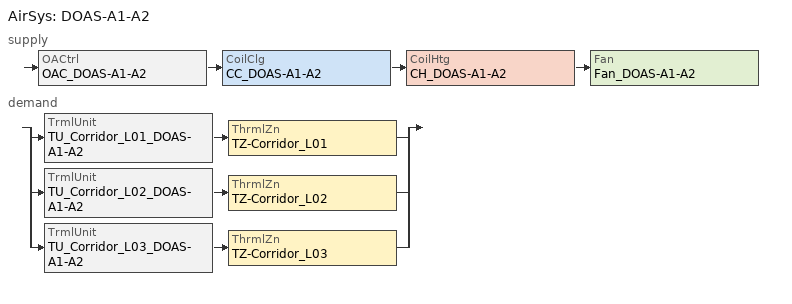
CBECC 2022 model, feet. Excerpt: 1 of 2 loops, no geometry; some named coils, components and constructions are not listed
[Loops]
AirSys 'DOAS-A1-A2'
 supply: OACtrl 'OAC_DOAS-A1-A2' > CoilClg 'CC_DOAS-A1-A2' > CoilHtg 'CH_DOAS-A1-A2' > Fan 'Fan_DOAS-A1-A2'
 demand: split
  | TrmlUnit 'TU_Corridor_L01_DOAS-A1-A2' > ThrmlZn 'TZ-Corridor_L01'
  | TrmlUnit 'TU_Corridor_L02_DOAS-A1-A2' > ThrmlZn 'TZ-Corridor_L02'
  | TrmlUnit 'TU_Corridor_L03_DOAS-A1-A2' > ThrmlZn 'TZ-Corridor_L03'
[ResIntFlr] FloorZ=33; Construction=Interior Floor Cons; IsPartySurface=1
Name | Area | Outside
IntFloor : A1.0_B 1_L04 | 819.191 | A1.0_B 1_L03
IntFloor : A1.0_B 1_L04 2 | 791.458 | A1.0_B 1_L03
IntFloor : A1.0_B 1_L04 3 | 810.002 | A1.0_B 1_L03
IntFloor : A1.0_B 1_L04 4 | 786.096 | A1.0_B 1_L03
IntFloor : A1.0_B 1_L04 5 | 832.038 | A1.0_B 1_L03
IntFloor : A1.0_B 1_L04 6 | 817.559 | A1.0_B 1_L03
IntFloor : A1.1_B 7_L04 | 821.982 | A1.1_B 7_L03
IntFloor : A1.1_B 7_L04 2 | 818.446 | A1.1_B 7_L03
IntFloor : A1.1_B 7_L04 3 | 814.136 | A1.1_B 7_L03
IntFloor : A1.1_B 7_L04 4 | 832.381 | A1.1_B 7_L03
IntFloor : A1.1_B 7_L04 5 | 830.38 | A1.1_B 7_L03
IntFloor : A1.1_B 7_L04 6 | 839.288 | A1.1_B 7_L03
IntFloor : A1.1_B 7_L04 7 | 817.219 | A1.1_B 7_L03
IntFloor : A1.1_B 7_L04 8 | 824.644 | A1.1_B 7_L03
IntFloor : A1.2_B 15_L04 | 793.676 | A1.2_B 15_L03
IntFloor : A1.2_B 15_L04 2 | 804.529 | A1.2_B 15_L03
IntFloor : A1.2_B 15_L04 3 | 805.523 | A1.2_B 15_L03
IntFloor : A1.5_B 18_L04 | 822.087 | A1.5_B 21_L03
IntFloor : A1.6_B 19_L04 | 823.556 | A1.6_B 22_L03
IntFloor : A1.7_B 20_L04 | 807.617 | A1.7_B 23_L03
IntFloor : A3.0_A 22_L04 | 659.366 | A3.0_B 25_L03
IntFloor : A3.0_A 22_L04 2 | 663.081 | A3.0_B 25_L03
IntFloor : A3.0_A 22_L04 3 | 659.889 | A3.0_B 25_L03
IntFloor : A3.0_A 22_L04 4 | 671.059 | A3.0_B 25_L03
IntFloor : A3.0_A 22_L04 5 | 173.295 | CORRIDOR 1_L03
IntFloor : A3.0_A 22_L04 6 | 519.83 | S5.0_B 65_L03
IntFloor : A3.0_A 22_L04 7 | 112.622 | CORRIDOR 1_L03
IntFloor : A3.0_A 22_L04 8 | 330.138 | MEN'S RESTROOM_L03
IntFloor : A3.0_A 22_L04 9 | 233.81 | STORAGE 1_L03
IntFloor : A3.0_A 22_L04 10 | 134.587 | CORRIDOR 1_L03
IntFloor : A3.0_A 22_L04 11 | 181.134 | SHOWER_L03
IntFloor : A3.0_A 22_L04 12 | 351.045 | WOMEN'S RESTROOM_L03
IntFloor : A3.0_A 22_L04 13 | 672.155 | A3.0_B 25_L03
IntFloor : A3.0_A 22_L04 14 | 683.409 | A3.0_B 25_L03
IntFloor : A3.3_A 30_L04 | 686.916 | A3.3_B 29_L03
IntFloor : A3.3_A 30_L04 2 | 672.36 | A3.3_B 29_L03
IntFloor : A3.3_A 30_L04 3 | 692.9 | A3.3_B 29_L03
IntFloor : A3.3_A 30_L04 4 | 688.122 | A3.3_B 29_L03
IntFloor : A3.3_A 30_L04 5 | 675.672 | A3.3_B 29_L03
IntFloor : A9.0_B 36_L04 | 726.172 | A9.0_B 35_L03
IntFloor : A10.1_B 37_L04 | 942.383 | A10.0_B 36_L03
IntFloor : A11.0_B 38_L04 | 716.749 | A11.0_B 37_L03
IntFloor : A12.0_B 39_L04 | 799.304 | A12.0_B 38_L03
IntFloor : AMENITY_L04 | 80.6389 | WORK POD 1_L03
IntFloor : AMENITY_L04 2 | 309.481 | WORK POD 2_L03
IntFloor : B2.0_B 40_L04 | 1301.13 | B2.0_B 40_L03
IntFloor : B2.1_B 41_L04 | 1279.26 | B2.1_B 41_L03
IntFloor : B2.2_B 42_L04 | 827.732 | A1.3_B 19_L03
IntFloor : B2.2_B 42_L04 2 | 342.747 | CORRIDOR 1_L03
IntFloor : B2.2_B 42_L04 3 | 1166.2 | B2.2_B 42_L03
IntFloor : B2.2_B 42_L04 4 | 1195.66 | B2.2_B 42_L03
IntFloor : B2.2_B 42_L04 5 | 1155.8 | B2.2_B 42_L03
IntFloor : B2.2_B 42_L04 6 | 1164.56 | B2.2_B 42_L03
IntFloor : B2.2_B 42_L04 7 | 1213.84 | B2.2_B 42_L03
IntFloor : B2.3_B 48_L04 | 1161.92 | B2.3_B 47_L03
IntFloor : B2.4_B 21_L04 | 860.724 | A1.4_B 20_L03
IntFloor : B2.4_B 21_L04 2 | 349.14 | CORRIDOR 1_L03
IntFloor : B2.4_B 21_L04 3 | 1200.35 | B2.4_B 48_L03
IntFloor : B2.5_B 50_L04 | 1283.25 | B2.5_B 49_L03
IntFloor : B3.1_B 29_L04 | 1163.38 | B3.1_B 28_L03
IntFloor : B3.4_B 51_L04 | 1134.33 | B3.6_B 50_L03
IntFloor : B3.5_B 35_L04 | 1140.91 | B3.5_B 34_L03
IntFloor : B8.0_B 52_L04 | 1405.51 | B8.0_B 51_L03
IntFloor : B9.0_B 53_L04 | 1391.61 | B9.0_B 52_L03
IntFloor : B10.0_B 54_L04 | 1066.59 | B10.0_B 53_L03
IntFloor : B11.0_B 55_L04 | 807.952 | A1.2_B 15_L03
IntFloor : B11.0_B 55_L04 2 | 317.468 | CORRIDOR 1_L03
IntFloor : B12.0_B 56_L04 | 1230.38 | B12.0_B 54_L03
IntFloor : B18.0_B 57_L04 | 965.978 | A20.0_B 39_L03
IntFloor : B18.0_B 57_L04 2 | 142.833 | CORRIDOR 1_L03
IntFloor : ELEVATOR 1_L04 | 96.3458 | ELEVATOR 1_L03
IntFloor : ELEVATOR 2_L04 | 92.1777 | ELEVATOR 2_L03
IntFloor : ELEVATOR 3_L04 | 87.7188 | ELEVATOR 3_L03
IntFloor : ELEVATOR 4_L04 | 91.353 | ELEVATOR 4_L03
IntFloor : ELEVATOR 5_L04 | 84.3648 | ELEVATOR 5_L03
IntFloor : EXHAUST 1_L04 | 133.346 | EXHAUST 2_L03
IntFloor : EXHAUST 2_L04 | 26.3568 | EXHAUST 1_L03
IntFloor : IDF 1_L04 | 132.962 | METER 1_L03
IntFloor : IDF 2_L04 | 132.6 | METER 2_L03
IntFloor : IDF 3_L04 | 119.345 | METER 3_L03
IntFloor : S1.0_B 58_L04 | 593.989 | S1.0_B 55_L03
IntFloor : S1.0_B 58_L04 2 | 579.336 | S1.0_B 55_L03
IntFloor : S1.0_B 58_L04 3 | 595.771 | S1.0_B 55_L03
IntFloor : S1.0_B 58_L04 4 | 582.316 | S1.0_B 55_L03
IntFloor : S1.0_B 58_L04 5 | 590.279 | S1.0_B 55_L03
IntFloor : S1.1_B 63_L04 | 596.911 | S1.1_B 60_L03
IntFloor : S1.1_B 63_L04 2 | 599.927 | S1.1_B 60_L03
IntFloor : S4.0_B 67_L04 | 683.268 | S4.0_B 64_L03
IntFloor : STAIR 1_L04 | 227.236 | STAIR 1_L03
IntFloor : STAIR 2_L04 | 218.673 | STAIR 2_L03
IntFloor : STAIR 3_L04 | 217.472 | STAIR 3_L03
IntFloor : STAIR 4_L04 | 202.891 | STAIR 4_L03
IntFloor : STAIR 5_L04 | 226.591 | STAIR 5_L03
IntFloor : STORAGE 1_L04 | 56.8334 | STORAGE 2_L03
IntFloor : STORAGE 2_L04 | 127.846 | STORAGE 3_L03
IntFloor : SUPPLY AIR 1_L04 | 24.2891 | SUPPLY AIR 1_L03
[ResIntWall] Construction=Interior Wall Cons; IsPartySurface=1
Name | Area | Outside
IntWall : A1.0_B 1_L04 | 293.469 | B2.2_B 42_L04
IntWall : A1.0_B 1_L04 2 | 293.469 | S1.1_B 63_L04
IntWall : A1.0_B 1_L04 3 | 361.957 | A1.2_B 15_L04
IntWall : A1.0_B 1_L04 4 | 267.865 | CORRIDOR 1_L04
IntWall : A1.0_B 1_L04 5 | 290.675 | S4.0_B 67_L04
IntWall : A1.0_B 1_L04 6 | 296.372 | B3.4_B 51_L04
IntWall : A1.0_B 1_L04 7; IntWall : A10.1_B 37_L04 5 | 367.628 | S1.0_B 58_L04
IntWall : A1.0_B 1_L04 8 | 263.08 | CORRIDOR 1_L04
IntWall : A1.0_B 1_L04 9 | 368.125 | S1.0_B 58_L04
IntWall : A1.0_B 1_L04 10 | 293.694 | S1.1_B 63_L04
IntWall : A1.0_B 1_L04 11 | 372.455 | A1.7_B 20_L04
IntWall : A1.0_B 1_L04 12 | 273.806 | CORRIDOR 1_L04
IntWall : A1.0_B 1_L04 13 | 195.917 | STAIR 5_L04
IntWall : A1.0_B 1_L04 14 | 103.184 | SUPPLY AIR 5_L04
IntWall : A1.0_B 1_L04 15; IntWall : A1.7_B 20_L04 | 299.101 | B2.2_B 42_L04
IntWall : A1.0_B 1_L04 16 | 335.778 | B2.2_B 42_L04
IntWall : A1.0_B 1_L04 17 | 269.59 | CORRIDOR 1_L04
IntWall : A1.1_B 7_L04 | 292.031 | B3.1_B 29_L04
IntWall : A1.1_B 7_L04 2 | 268.191 | CORRIDOR 1_L04
IntWall : A1.1_B 7_L04 3; IntWall : A1.1_B 7_L04 7 | 292.031 | A1.6_B 19_L04
IntWall : A1.1_B 7_L04 4 | 266.476 | CORRIDOR 1_L04
IntWall : A1.1_B 7_L04 5 | 292.031 | B2.3_B 48_L04
IntWall : A1.1_B 7_L04 6 | 264.816 | CORRIDOR 1_L04
IntWall : A1.1_B 7_L04 8 | 270.399 | CORRIDOR 1_L04
IntWall : A1.1_B 7_L04 9 | 290.27 | B9.0_B 53_L04
IntWall : A1.1_B 7_L04 10 | 272.834 | CORRIDOR 1_L04
IntWall : A1.1_B 7_L04 11 | 298.017 | B2.1_B 41_L04
IntWall : A1.1_B 7_L04 12 | 389.726 | B2.5_B 50_L04
IntWall : A1.1_B 7_L04 13 | 269.073 | CORRIDOR 1_L04
IntWall : A1.1_B 7_L04 14 | 263.602 | CORRIDOR 1_L04
IntWall : A1.1_B 7_L04 15 | 332.195 | B8.0_B 52_L04
IntWall : A1.1_B 7_L04 16 | 269.258 | CORRIDOR 1_L04
IntWall : A1.1_B 7_L04 17 | 54.338 | SUPPLY AIR 4_L04
IntWall : A1.2_B 15_L04 | 266.892 | A3.0_B 22_L04
IntWall : A1.2_B 15_L04 2 | 357.306 | A11.0_B 38_L04
IntWall : A1.2_B 15_L04 3 | 266.556 | CORRIDOR 1_L04
IntWall : A1.2_B 15_L04 4 | 224.578 | A12.0_B 39_L04
IntWall : A1.2_B 15_L04 5 | 268.137 | CORRIDOR 1_L04
IntWall : A1.2_B 15_L04 6 | 258.017 | A3.0_B 22_L04
IntWall : A1.2_B 15_L04 7 | 290.528 | B2.2_B 42_L04
IntWall : A1.2_B 15_L04 8; IntWall : A1.6_B 19_L04 | 267.174 | CORRIDOR 1_L04
IntWall : A1.5_B 18_L04 | 270.069 | A3.0_B 22_L04
IntWall : A1.5_B 18_L04 2 | 269.326 | CORRIDOR 1_L04
IntWall : A1.5_B 18_L04 3 | 368.302 | S1.0_B 58_L04
IntWall : A1.7_B 20_L04 2 | 266.125 | CORRIDOR 1_L04
IntWall : A3.0_A 22_L04 | 209.592 | A3.3_B 30_L04
IntWall : A3.0_A 22_L04 2 | 332.194 | CORRIDOR 1_L04
IntWall : A3.0_A 22_L04 3 | 117.517 | TRASH VESTIBULE 2_L04
IntWall : A3.0_A 22_L04 4; IntWall : A3.0_A 22_L04 12 | 207.384 | A3.3_B 30_L04
IntWall : A3.0_A 22_L04 5; IntWall : A3.3_A 30_L04 13 | 264.188 | B2.4_B 21_L04
IntWall : A3.0_A 22_L04 6; IntWall : A3.0_A 22_L04 13 | 330.344 | CORRIDOR 1_L04
IntWall : A3.0_A 22_L04 7 | 117.545 | STORAGE 2_L04
IntWall : A3.0_A 22_L04 8 | 210.288 | A3.3_B 30_L04
IntWall : A3.0_A 22_L04 9 | 260.156 | B11.0_B 55_L04
IntWall : A3.0_A 22_L04 10 | 334.33 | CORRIDOR 1_L04
IntWall : A3.0_A 22_L04 11 | 113.722 | IDF 3_L04
IntWall : A3.0_A 22_L04 14 | 120.25 | EXHAUST 1_L04
IntWall : A3.0_A 22_L04 15 | 203.077 | A3.3_B 30_L04
IntWall : A3.0_A 22_L04 16 | 272.889 | B2.2_B 42_L04
IntWall : A3.0_A 22_L04 17 | 334.753 | CORRIDOR 1_L04
IntWall : A3.0_A 22_L04 18 | 123.26 | IDF 1_L04
IntWall : A3.0_A 22_L04 19 | 332.753 | CORRIDOR 1_L04
IntWall : A3.0_A 22_L04 20 | 121.528 | IDF 2_L04
IntWall : A3.0_A 22_L04 21; IntWall : A3.0_A 22_L04 27 | 332.75 | CORRIDOR 1_L04
IntWall : A3.0_A 22_L04 22 | 122.212 | IDF 2_L04
IntWall : A3.0_A 22_L04 23 | 12.6597 | CORRIDOR 1_L04
IntWall : A3.0_A 22_L04 24 | 328.955 | CORRIDOR 1_L04
IntWall : A3.0_A 22_L04 25 | 256.802 | S4.0_B 67_L04
IntWall : A3.0_A 22_L04 26 | 121.528 | TRASH VESTIBULE 1_L04
IntWall : A3.0_A 22_L04 28 | 122.135 | TRASH VESTIBULE 1_L04
IntWall : A3.3_A 30_L04 | 268.465 | B10.0_B 54_L04
IntWall : A3.3_A 30_L04 2 | 335.781 | CORRIDOR 1_L04
IntWall : A3.3_A 30_L04 3 | 121.823 | STORAGE 2_L04
IntWall : A3.3_A 30_L04 4 | 262.632 | B2.2_B 42_L04
IntWall : A3.3_A 30_L04 5 | 334.274 | CORRIDOR 1_L04
IntWall : A3.3_A 30_L04 6 | 120.823 | IDF 1_L04
IntWall : A3.3_A 30_L04 7 | 335.649 | CORRIDOR 1_L04
IntWall : A3.3_A 30_L04 8 | 268.069 | CORRIDOR 1_L04
IntWall : A3.3_A 30_L04 9 | 124.205 | EXHAUST 1_L04
IntWall : A3.3_A 30_L04 10 | 263.75 | B2.2_B 42_L04
IntWall : A3.3_A 30_L04 11 | 338.059 | CORRIDOR 1_L04
IntWall : A3.3_A 30_L04 12 | 121.24 | TRASH VESTIBULE 2_L04
IntWall : A3.3_A 30_L04 14 | 335.667 | CORRIDOR 1_L04
IntWall : A3.3_A 30_L04 15 | 117.545 | IDF 3_L04
IntWall : A9.0_B 36_L04 | 320.128 | B2.3_B 48_L04
IntWall : A9.0_B 36_L04 2 | 93.1076 | CORRIDOR 1_L04
IntWall : A9.0_B 36_L04 3 | 171.774 | CORRIDOR 1_L04
IntWall : A9.0_B 36_L04 4 | 93.1285 | ELEVATOR 4_L04
IntWall : A9.0_B 36_L04 5 | 109.872 | ELEVATOR 4_L04
IntWall : A9.0_B 36_L04 6 | 154.84 | STAIR 2_L04
IntWall : A10.1_B 37_L04 | 59.0903 | CORRIDOR 1_L04
IntWall : A10.1_B 37_L04 2 | 115.302 | CORRIDOR 1_L04
IntWall : A10.1_B 37_L04 3 | 112.681 | ELEVATOR 3_L04
IntWall : A10.1_B 37_L04 4 | 87.1944 | ELEVATOR 3_L04
IntWall : A10.1_B 37_L04 6 | 142.375 | STAIR 3_L04
IntWall : A11.0_B 38_L04 | 290.149 | B18.0_B 57_L04
IntWall : A11.0_B 38_L04 2 | 224.684 | CORRIDOR 1_L04
IntWall : A12.0_B 39_L04 | 314.378 | B2.4_B 21_L04
IntWall : A12.0_B 39_L04 2 | 247.108 | CORRIDOR 1_L04
IntWall : A12.0_B 39_L04 3 | 132.405 | CORRIDOR 1_L04
IntWall : A12.0_B 39_L04 4 | 173.781 | CORRIDOR 1_L04
IntWall : AMENITY_L04 | 100.563 | CORRIDOR 1_L04
IntWall : AMENITY_L04 2 | 95.7639 | ELEVATOR 1_L04
IntWall : AMENITY_L04 3 | 107.899 | S1.0_B 58_L04
IntWall : AMENITY_L04 4 | 97.9236 | STAIR 1_L04
IntWall : AMENITY_L04 5 | 34.3368 | STAIR 1_L04
IntWall : B2.0_B 40_L04 | 63 | B8.0_B 52_L04
IntWall : B2.0_B 40_L04 2 | 103.184 | CORRIDOR 1_L04
IntWall : B2.0_B 40_L04 3 | 401.965 | CORRIDOR 1_L04
IntWall : B2.0_B 40_L04 4 | 152.028 | CORRIDOR 1_L04
IntWall : B2.0_B 40_L04 5; IntWall : B8.0_B 52_L04 4 | 84.0729 | ELEVATOR 5_L04
IntWall : B2.0_B 40_L04 6 | 241.736 | STAIR 5_L04
IntWall : B2.1_B 41_L04 | 296.372 | B9.0_B 53_L04
IntWall : B2.1_B 41_L04 2 | 398.858 | CORRIDOR 1_L04
IntWall : B2.2_B 42_L04 | 396.163 | CORRIDOR 1_L04
IntWall : B2.2_B 42_L04 2 | 293.469 | S1.0_B 58_L04
IntWall : B2.2_B 42_L04 3 | 323.976 | S1.1_B 63_L04
IntWall : B2.2_B 42_L04 4 | 400.271 | CORRIDOR 1_L04
IntWall : B2.2_B 42_L04 5 | 396.156 | CORRIDOR 1_L04
IntWall : B2.2_B 42_L04 6 | 213.552 | STAIR 4_L04
IntWall : B2.2_B 42_L04 7 | 122.226 | SUPPLY AIR 3_L04
IntWall : B2.2_B 42_L04 8 | 199.875 | CORRIDOR 1_L04
IntWall : B2.2_B 42_L04 9 | 394.299 | CORRIDOR 1_L04
IntWall : B2.2_B 42_L04 10 | 293.694 | S1.0_B 58_L04
IntWall : B2.2_B 42_L04 11 | 402.538 | CORRIDOR 1_L04
IntWall : B2.3_B 48_L04 | 398.538 | CORRIDOR 1_L04
IntWall : B2.4_B 21_L04 | 121.052 | CORRIDOR 1_L04
IntWall : B2.4_B 21_L04 2 | 277.514 | CORRIDOR 1_L04
IntWall : B2.4_B 21_L04 3 | 323.052 | S1.0_B 58_L04
IntWall : B2.4_B 21_L04 4 | 401.212 | CORRIDOR 1_L04
IntWall : B2.5_B 50_L04 | 397.076 | CORRIDOR 1_L04
IntWall : B2.5_B 50_L04 2 | 367.816 | S1.0_B 58_L04
IntWall : B3.1_B 29_L04 | 35.0174 | CORRIDOR 1_L04
IntWall : B3.1_B 29_L04 2 | 62.0868 | CORRIDOR 1_L04
IntWall : B3.1_B 29_L04 3 | 225.771 | STAIR 4_L04
IntWall : B3.4_B 51_L04 | 180.993 | B18.0_B 57_L04
IntWall : B3.5_B 35_L04 | 305.799 | B11.0_B 55_L04
IntWall : B3.5_B 35_L04 2 | 302.344 | B12.0_B 56_L04
IntWall : B3.5_B 35_L04 3 | 66.934 | CORRIDOR 1_L04
IntWall : B3.5_B 35_L04 4 | 24.8264 | CORRIDOR 1_L04
IntWall : B3.5_B 35_L04 5 | 37.8229 | CORRIDOR 1_L04
IntWall : B8.0_B 52_L04 | 157.752 | CORRIDOR 1_L04
IntWall : B8.0_B 52_L04 2 | 98.5174 | CORRIDOR 1_L04
IntWall : B8.0_B 52_L04 3 | 112.396 | ELEVATOR 5_L04
IntWall : B8.0_B 52_L04 5 | 38.4603 | SUPPLY AIR 4_L04
IntWall : B9.0_B 53_L04 | 307.568 | CORRIDOR 1_L04
IntWall : B9.0_B 53_L04 2 | 59.6771 | CORRIDOR 1_L04
IntWall : B10.0_B 54_L04 | 76.2535 | CORRIDOR 1_L04
IntWall : B10.0_B 54_L04 2 | 141.677 | CORRIDOR 1_L04
IntWall : B10.0_B 54_L04 3 | 268.455 | CORRIDOR 1_L04
IntWall : B10.0_B 54_L04 4 | 168.594 | CORRIDOR 1_L04
IntWall : B10.0_B 54_L04 5 | 37.8715 | SUPPLY AIR 2_L04
IntWall : B10.0_B 54_L04 6 | 50.7743 | SUPPLY AIR 2_L04
IntWall : B11.0_B 55_L04 | 368.733 | CORRIDOR 1_L04
IntWall : B12.0_B 56_L04 | 54.3715 | CORRIDOR 1_L04
IntWall : B12.0_B 56_L04 2 | 65.6632 | CORRIDOR 1_L04
IntWall : B12.0_B 56_L04 3 | 229.556 | STAIR 3_L04
IntWall : B12.0_B 56_L04 4 | 59.6285 | SUPPLY AIR 1_L04
IntWall : B18.0_B 57_L04 | 271.049 | CORRIDOR 1_L04
IntWall : B18.0_B 57_L04 2 | 72.4722 | CORRIDOR 1_L04
IntWall : B18.0_B 57_L04 3 | 88.3125 | STORAGE 1_L04
IntWall : B18.0_B 57_L04 4 | 105.51 | STORAGE 1_L04
IntWall : ELEVATOR 1_L04 | 95.7639 | ELEVATOR 2_L04
IntWall : ELEVATOR 3_L04 | 87.1806 | STAIR 3_L04
IntWall : ELEVATOR 4_L04 | 93.1285 | STAIR 2_L04
IntWall : EXHAUST 2_L04 | 73.4826 | STORAGE 1_L04
IntWall : EXHAUST 2_L04 2 | 18.6076 | STORAGE 1_L04
IntWall : EXHAUST 2_L04 3 | 37.9549 | STORAGE 1_L04
IntWall : EXHAUST 2_L04 4 | 44.6076 | STORAGE 1_L04
IntWall : S1.0_B 58_L04 | 368.125 | S1.1_B 63_L04
IntWall : STAIR 3_L04 | 45.625 | SUPPLY AIR 1_L04
IntWall : STAIR 4_L04 | 38.0833 | SUPPLY AIR 3_L04
IntWall : STAIR 5_L04 | 32.2535 | SUPPLY AIR 5_L04
[DwellUnit]
Name | DwellUnitTypeRef | Count
DwellingUnit 62 | A1.0_B | 6
DwellingUnit 63 | A1.1_B | 8
DwellingUnit 64 | A1.2_B | 3
DwellingUnit 65 | A1.5_B
DwellingUnit 66 | A1.6_B
DwellingUnit 67 | A1.7_B
DwellingUnit 68 | A3.0_B | 9
DwellingUnit 69 | A3.3_B | 5
DwellingUnit 70 | A9.0_B
DwellingUnit 71 | A10.1_B
DwellingUnit 72 | A11.0_B
DwellingUnit 73 | A12.0_B
DwellingUnit 74 | B2.0_B
DwellingUnit 75 | B2.1_B
DwellingUnit 76 | B2.2_B | 6
DwellingUnit 77 | B2.3_B
DwellingUnit 78 | B2.4_B | 2
DwellingUnit 79 | B2.5_B
DwellingUnit 80 | B3.1_B
DwellingUnit 81 | B3.4_B
DwellingUnit 82 | B3.5_B
DwellingUnit 83 | B8.0_B
DwellingUnit 84 | B9.0_B
DwellingUnit 85 | B10.0_B
DwellingUnit 86 | B11.0_B
DwellingUnit 87 | B12.0_B
DwellingUnit 88 | B18.0_B
DwellingUnit 89 | S1.0_B | 5
DwellingUnit 90 | S1.1_B | 2
DwellingUnit 91 | S4.0_B
[ResZn] CeilingHeight=10.5833; FloorHeight=10.5833; Bottom=33
A1.1_B 7_L04; A1.2_B 15_L04; A1.5_B 18_L04; A1.6_B 19_L04; A1.7_B 20_L04; A3.0_B 22_L04; A3.3_B 30_L04; A9.0_B 36_L04; A10.1_B 37_L04; A11.0_B 38_L04; A12.0_B 39_L04; B2.0_B 40_L04; B2.1_B 41_L04; B2.2_B 42_L04; B2.3_B 48_L04; B2.4_B 21_L04; B2.5_B 50_L04; B3.1_B 29_L04; B3.4_B 51_L04; B3.5_B 35_L04; B8.0_B 52_L04; B9.0_B 53_L04; B10.0_B 54_L04; B11.0_B 55_L04; B12.0_B 56_L04; B18.0_B 57_L04; S1.0_B 58_L04; S1.1_B 63_L04; S4.0_B 67_L04
[ResExtWall] Construction=Ext Wall Cons
Name | Orientation | Area
ExtWall (Front 1) : A1.1_B 7_L04 | Front | 117.132
ExtWall (Front 2) : A1.1_B 7_L04 | Front | 149.571
ExtWall (Front 3) : A1.1_B 7_L04 | Front | 118.403
ExtWall (Front 4) : A1.1_B 7_L04 | Front | 150.67
ExtWall (Front 5) : A1.1_B 7_L04 | Front | 116.206
ExtWall (Front 6) : A1.1_B 7_L04 | Front | 147.287
ExtWall (Front 7) : A1.1_B 7_L04 | Front | 118.922
ExtWall (Front 8) : A1.1_B 7_L04 | Front | 146.076
ExtWall (Left 1) : A1.1_B 7_L04; ExtWall (Left 2) : A1.1_B 7_L04; ExtWall (Left 3) : A1.1_B 7_L04; ExtWall (Left 4) : A1.1_B 7_L04; ExtWall (Left 1) : A1.6_B 19_L04 | Left | 92.941
ExtWall (Left 5) : A1.1_B 7_L04 | Left | 72.3441
ExtWall (Left 6) : A1.1_B 7_L04 | Left | 23.7274
ExtWall (Left 7) : A1.1_B 7_L04 | Left | 93.3432
ExtWall (Back 1) : A1.1_B 7_L04 | Back | 120.274
ExtWall (Back 2) : A1.1_B 7_L04 | Back | 147.917
ExtWall (Back 3) : A1.1_B 7_L04 | Back | 117.431
ExtWall (Back 4) : A1.1_B 7_L04 | Back | 149.045
ExtWall (Back 5) : A1.1_B 7_L04 | Back | 115.75
ExtWall (Back 6) : A1.1_B 7_L04 | Back | 149.066
ExtWall (Back 7) : A1.1_B 7_L04 | Back | 116.889
ExtWall (Back 8) : A1.1_B 7_L04 | Back | 153.51
ExtWall (Right 1) : A1.1_B 7_L04; ExtWall (Right 2) : A1.1_B 7_L04; ExtWall (Right 3) : A1.1_B 7_L04; ExtWall (Right 4) : A1.1_B 7_L04; ExtWall (Right 1) : A1.6_B 19_L04 | Right | 92.941
ExtWall (Right 5) : A1.1_B 7_L04; ExtWall (Right 1) : B2.5_B 50_L04 | Right | 91.7083
ExtWall (Right 6) : A1.1_B 7_L04 | Right | 75.3368
ExtWall (Right 7) : A1.1_B 7_L04 | Right | 20.7134
ExtWall (Front 1) : A1.2_B 15_L04 | Front | 147.01
ExtWall (Front 2) : A1.2_B 15_L04 | Front | 119.545
ExtWall (Front 3) : A1.2_B 15_L04 | Front | 148.392
ExtWall (Front 4) : A1.2_B 15_L04 | Front | 118.781
ExtWall (Left 1) : A1.2_B 15_L04 | Left | 57.2847
ExtWall (Left 2) : A1.2_B 15_L04 | Left | 47.8646
ExtWall (Back 1) : A1.2_B 15_L04 | Back | 117.633
ExtWall (Back 2) : A1.2_B 15_L04 | Back | 147.327
ExtWall (Right 1) : A1.2_B 15_L04 | Right | 53.0729
ExtWall (Right 2) : A1.2_B 15_L04 | Right | 37.3403
ExtWall (Right 3) : A1.2_B 15_L04 | Right | 82.639
ExtWall (Right 4) : A1.2_B 15_L04 | Right | 54.5392
ExtWall (Right 5) : A1.2_B 15_L04 | Right | 72.6389
ExtWall (Front 1) : A1.5_B 18_L04 | Front | 58.4931
ExtWall (Front 2) : A1.5_B 18_L04 | Front | 39.7396
ExtWall (Right 1) : A1.5_B 18_L04 | Right | 147.705
ExtWall (Right 2) : A1.5_B 18_L04 | Right | 121.622
ExtWall (Back 1) : A1.6_B 19_L04 | Back | 114.163
ExtWall (Back 2) : A1.6_B 19_L04 | Back | 153.01
ExtWall (Back 1) : A1.7_B 20_L04 | Back | 73.3542
ExtWall (Right 1) : A1.7_B 20_L04 | Right | 148.056
ExtWall (Right 2) : A1.7_B 20_L04 | Right | 118.069
ExtWall (Front 1) : A3.0_A 22_L04 | Front | 90.7361
ExtWall (Front 2) : A3.0_A 22_L04 | Front | 69.2113
ExtWall (Front 3) : A3.0_A 22_L04 | Front | 68.5525
ExtWall (Front 4) : A3.0_A 22_L04 | Front | 88.8125
ExtWall (Front 5) : A3.0_A 22_L04 | Front | 67.0966
ExtWall (Left 1) : A3.0_A 22_L04 | Left | 60.1826
ExtWall (Left 2) : A3.0_A 22_L04 | Left | 67.0966
ExtWall (Left 3) : A3.0_A 22_L04 | Left | 92.4097
ExtWall (Left 4) : A3.0_A 22_L04 | Left | 65.807
ExtWall (Left 5) : A3.0_A 22_L04 | Left | 78.0938
ExtWall (Left 6) : A3.0_A 22_L04 | Left | 82.8298
ExtWall (Left 7) : A3.0_A 22_L04 | Left | 67.6564
ExtWall (Left 8) : A3.0_A 22_L04 | Left | 69.461
ExtWall (Back 1) : A3.0_A 22_L04; ExtWall (Back 2) : A3.3_A 30_L04 | Back | 67.0966
ExtWall (Back 2) : A3.0_A 22_L04 | Back | 88.8125
ExtWall (Back 3) : A3.0_A 22_L04 | Back | 68.388
ExtWall (Back 4) : A3.0_A 22_L04 | Back | 99.9236
ExtWall (Back 5) : A3.0_A 22_L04 | Back | 63.2824
ExtWall (Back 6) : A3.0_A 22_L04 | Back | 57.4551
ExtWall (Back 7) : A3.0_A 22_L04 | Back | 82.7882
ExtWall (Right 1) : A3.0_A 22_L04 | Right | 67.0966
ExtWall (Right 2) : A3.0_A 22_L04 | Right | 71.7566
ExtWall (Right 3) : A3.0_A 22_L04 | Right | 86.4236
ExtWall (Right 4) : A3.0_A 22_L04 | Right | 69.4634
ExtWall (Right 5) : A3.0_A 22_L04 | Right | 85.6806
ExtWall (Right 6) : A3.0_A 22_L04 | Right | 67.816
ExtWall (Right 7) : A3.0_A 22_L04 | Right | 70.1341
ExtWall (Front 1) : A3.3_A 30_L04 | Front | 72.2501
ExtWall (Front 2) : A3.3_A 30_L04 | Front | 69.7188
ExtWall (Front 3) : A3.3_A 30_L04 | Front | 90.2882
ExtWall (Front 4) : A3.3_A 30_L04 | Front | 77.8603
ExtWall (Left 1) : A3.3_A 30_L04 | Left | 87.875
ExtWall (Left 2) : A3.3_A 30_L04 | Left | 68.5501
ExtWall (Left 3) : A3.3_A 30_L04 | Left | 71.6695
ExtWall (Left 4) : A3.3_A 30_L04 | Left | 67.5974
ExtWall (Left 5) : A3.3_A 30_L04 | Left | 63.6715
ExtWall (Left 6) : A3.3_A 30_L04 | Left | 96.184
ExtWall (Back 1) : A3.3_A 30_L04 | Back | 64.9477
ExtWall (Back 3) : A3.3_A 30_L04 | Back | 90.0278
ExtWall (Right 1) : A3.3_A 30_L04 | Right | 92.4097
ExtWall (Right 2) : A3.3_A 30_L04 | Right | 69.9987
ExtWall (Left 1) : A9.0_B 36_L04 | Left | 20.3646
ExtWall (Back 1) : A9.0_B 36_L04 | Back | 281.646
ExtWall (Right 1) : A9.0_B 36_L04 | Right | 41.3125
ExtWall (Front 1) : A10.1_B 37_L04 | Front | 56.0104
ExtWall (Left 1) : A10.1_B 37_L04 | Left | 247.597
ExtWall (Left 2) : A10.1_B 37_L04 | Left | 101.59
ExtWall (Back 1) : A10.1_B 37_L04 | Back | 78.7639
ExtWall (Right 1) : A10.1_B 37_L04; ExtWall (Right 1) : S1.0_B 58_L04 | Right | 177.417
ExtWall (Front 1) : A11.0_B 38_L04 | Front | 224.684
ExtWall (Left 1) : A11.0_B 38_L04 | Left | 67.1563
ExtWall (Left 1) : A12.0_B 39_L04 | Left | 37.4826
ExtWall (Back 1) : A12.0_B 39_L04 | Back | 122.946
ExtWall (Front 1) : AMENITY_L04 | Front | 294.25
ExtWall (Left 1) : AMENITY_L04 | Left | 159.927
ExtWall (Right 1) : AMENITY_L04 | Right | 17.691
ExtWall (Front 1) : B2.0_B 40_L04 | Front | 93.3507
ExtWall (Back 1) : B2.0_B 40_L04 | Back | 47.5313
ExtWall (Right 1) : B2.0_B 40_L04 | Right | 273.243
ExtWall (Right 2) : B2.0_B 40_L04 | Right | 128.722
ExtWall (Front 1) : B2.1_B 41_L04 | Front | 130.25
ExtWall (Front 2) : B2.1_B 41_L04 | Front | 268.608
ExtWall (Left 1) : B2.1_B 41_L04; ExtWall (Left 2) : B2.5_B 50_L04 | Left | 91.7083
ExtWall (Right 1) : B2.1_B 41_L04 | Right | 93.3542
ExtWall (Front 1) : B2.2_B 42_L04; ExtWall (Front 6) : B2.2_B 42_L04 | Front | 74.8333
ExtWall (Front 2) : B2.2_B 42_L04 | Front | 125.007
ExtWall (Front 3) : B2.2_B 42_L04 | Front | 148.351
ExtWall (Front 4) : B2.2_B 42_L04 | Front | 126.913
ExtWall (Front 5) : B2.2_B 42_L04; ExtWall (Front 8) : B2.2_B 42_L04 | Front | 73.3542
ExtWall (Front 7) : B2.2_B 42_L04; ExtWall (Front 1) : S1.1_B 63_L04 | Front | 74.4306
ExtWall (Left 1) : B2.2_B 42_L04 | Left | 72.6389
ExtWall (Left 2) : B2.2_B 42_L04 | Left | 190.563
ExtWall (Left 3) : B2.2_B 42_L04 | Left | 120.483
ExtWall (Left 4) : B2.2_B 42_L04 | Left | 149.108
ExtWall (Left 5) : B2.2_B 42_L04 | Left | 124.708
ExtWall (Back 1) : B2.2_B 42_L04 | Back | 44.3264
ExtWall (Back 2) : B2.2_B 42_L04; ExtWall (Back 7) : B2.2_B 42_L04 | Back | 36.6771
ExtWall (Back 3) : B2.2_B 42_L04 | Back | 62.0903
ExtWall (Back 4) : B2.2_B 42_L04 | Back | 42.8715
ExtWall (Back 5) : B2.2_B 42_L04 | Back | 50.1632
ExtWall (Back 6) : B2.2_B 42_L04; ExtWall (Back 1) : B2.4_B 21_L04 | Back | 45.0729
ExtWall (Right 1) : B2.2_B 42_L04 | Right | 150.003
ExtWall (Right 2) : B2.2_B 42_L04 | Right | 127.663
ExtWall (Right 3) : B2.2_B 42_L04 | Right | 118.497
ExtWall (Right 4) : B2.2_B 42_L04 | Right | 56.3472
ExtWall (Right 5) : B2.2_B 42_L04 | Right | 44.1875
ExtWall (Right 6) : B2.2_B 42_L04 | Right | 124.378
ExtWall (Right 7) : B2.2_B 42_L04 | Right | 148.972
ExtWall (Right 8) : B2.2_B 42_L04 | Right | 122.806
ExtWall (Right 9) : B2.2_B 42_L04 | Right | 126.115
ExtWall (Right 10) : B2.2_B 42_L04 | Right | 143.861
ExtWall (Right 11) : B2.2_B 42_L04 | Right | 120.462
ExtWall (Right 12) : B2.2_B 42_L04 | Right | 130.333
ExtWall (Right 13) : B2.2_B 42_L04 | Right | 152.017
ExtWall (Right 14) : B2.2_B 42_L04 | Right | 120.188
ExtWall (Left 1) : B2.3_B 48_L04 | Left | 41.3125
ExtWall (Back 1) : B2.3_B 48_L04 | Back | 128.16
ExtWall (Back 2) : B2.3_B 48_L04 | Back | 149.111
ExtWall (Back 3) : B2.3_B 48_L04 | Back | 121.267
ExtWall (Right 1) : B2.3_B 48_L04 | Right | 69.4097
ExtWall (Front 1) : B2.4_B 21_L04 | Front | 45.3681
ExtWall (Front 2) : B2.4_B 21_L04 | Front | 8.37847
ExtWall (Left 1) : B2.4_B 21_L04 | Left | 150.712
ExtWall (Left 2) : B2.4_B 21_L04 | Left | 126.802
ExtWall (Left 3) : B2.4_B 21_L04 | Left | 121.052
ExtWall (Left 4) : B2.4_B 21_L04 | Left | 48.4722
ExtWall (Left 5) : B2.4_B 21_L04 | Left | 52.7917
ExtWall (Back 2) : B2.4_B 21_L04 | Back | 127.201
ExtWall (Back 3) : B2.4_B 21_L04 | Back | 150.021
ExtWall (Back 4) : B2.4_B 21_L04 | Back | 123.99
ExtWall (Right 1) : B2.4_B 21_L04 | Right | 52.7917
ExtWall (Right 2) : B2.4_B 21_L04 | Right | 48.4722
ExtWall (Front 1) : B2.5_B 50_L04 | Front | 147.323
ExtWall (Front 2) : B2.5_B 50_L04 | Front | 120.139
ExtWall (Front 3) : B2.5_B 50_L04 | Front | 129.615
ExtWall (Left 1) : B2.5_B 50_L04 | Left | 21.9097
ExtWall (Front 1) : B3.1_B 29_L04 | Front | 57.5694
ExtWall (Front 2) : B3.1_B 29_L04 | Front | 82.0278
ExtWall (Left 1) : B3.1_B 29_L04 | Left | 44.7188
ExtWall (Back 1) : B3.1_B 29_L04 | Back | 369.885
ExtWall (Back 2) : B3.1_B 29_L04 | Back | 57.5694
ExtWall (Right 1) : B3.1_B 29_L04 | Right | 127.198
ExtWall (Right 2) : B3.1_B 29_L04 | Right | 157.194
ExtWall (Right 3) : B3.1_B 29_L04 | Right | 87.375
ExtWall (Front 1) : B3.4_B 51_L04 | Front | 266.903
ExtWall (Front 2) : B3.4_B 51_L04 | Front | 100.913
ExtWall (Left 1) : B3.4_B 51_L04 | Left | 304.097
ExtWall (Left 2) : B3.4_B 51_L04 | Left | 56.9549
ExtWall (Back 1) : B3.4_B 51_L04 | Back | 71.4444
ExtWall (Right 1) : B3.4_B 51_L04 | Right | 30.9861
ExtWall (Right 2) : B3.4_B 51_L04 | Right | 149.073
ExtWall (Left 1) : B3.5_B 35_L04 | Left | 63.5938
ExtWall (Back 1) : B3.5_B 35_L04 | Back | 113.892
ExtWall (Back 2) : B3.5_B 35_L04 | Back | 103.91
ExtWall (Back 3) : B3.5_B 35_L04 | Back | 150.646
ExtWall (Right 1) : B3.5_B 35_L04 | Right | 63.5938
ExtWall (Right 2) : B3.5_B 35_L04 | Right | 369.278
ExtWall (Front 1) : B8.0_B 52_L04 | Front | 22.2083
ExtWall (Front 2) : B8.0_B 52_L04 | Front | 191.745
ExtWall (Front 3) : B8.0_B 52_L04 | Front | 109.918
ExtWall (Front 4) : B8.0_B 52_L04 | Front | 122.513
ExtWall (Left 1) : B8.0_B 52_L04 | Left | 55.1846
ExtWall (Back 1) : B8.0_B 52_L04 | Back | 93.3507
ExtWall (Right 1) : B8.0_B 52_L04 | Right | 116.337
ExtWall (Right 2) : B8.0_B 52_L04 | Right | 72.6909
ExtWall (Right 3) : B8.0_B 52_L04 | Right | 252.351
ExtWall (Front 1) : B9.0_B 53_L04 | Front | 125.781
ExtWall (Front 2) : B9.0_B 53_L04 | Front | 371.181
ExtWall (Left 1) : B9.0_B 53_L04 | Left | 93.3542
ExtWall (Right 1) : B9.0_B 53_L04 | Right | 72.1373
ExtWall (Right 2) : B9.0_B 53_L04 | Right | 22.4615
ExtWall (Front 1) : B10.0_B 54_L04 | Front | 55.1944
ExtWall (Front 2) : B10.0_B 54_L04 | Front | 39.6944
ExtWall (Left 1) : B10.0_B 54_L04 | Left | 276.483
ExtWall (Left 2) : B10.0_B 54_L04 | Left | 119
ExtWall (Back 1) : B10.0_B 54_L04 | Back | 15.2118
ExtWall (Front 1) : B11.0_B 55_L04 | Front | 45.6424
ExtWall (Front 2) : B11.0_B 55_L04 | Front | 54.0104
ExtWall (Back 1) : B11.0_B 55_L04 | Back | 54.0104
ExtWall (Right 1) : B11.0_B 55_L04 | Right | 122.542
ExtWall (Right 2) : B11.0_B 55_L04 | Right | 246.191
ExtWall (Front 1) : B12.0_B 56_L04 | Front | 22.7535
ExtWall (Left 1) : B12.0_B 56_L04 | Left | 274.875
ExtWall (Left 2) : B12.0_B 56_L04 | Left | 124.17
ExtWall (Back 1) : B12.0_B 56_L04 | Back | 74.8819
ExtWall (Back 2) : B12.0_B 56_L04 | Back | 302.719
ExtWall (Right 1) : B12.0_B 56_L04 | Right | 42.3299
ExtWall (Front 1) : B18.0_B 57_L04 | Front | 149.674
ExtWall (Front 2) : B18.0_B 57_L04 | Front | 160.747
ExtWall (Front 3) : B18.0_B 57_L04 | Front | 121.375
ExtWall (Left 1) : B18.0_B 57_L04 | Left | 30.9861
ExtWall (Right 1) : B18.0_B 57_L04 | Right | 67.1563
ExtWall (Left 1) : ELEVATOR 1_L04 | Left | 112.688
ExtWall (Left 1) : ELEVATOR 2_L04 | Left | 107.813
ExtWall (Front 1) : S1.0_B 58_L04 | Front | 45.0729
ExtWall (Front 2) : S1.0_B 58_L04 | Front | 181.424
ExtWall (Left 1) : S1.0_B 58_L04 | Left | 180.729
ExtWall (Left 2) : S1.0_B 58_L04 | Left | 176.271
ExtWall (Left 3) : S1.0_B 58_L04 | Left | 259.917
ExtWall (Left 4) : S1.0_B 58_L04 | Left | 177.417
ExtWall (Back 1) : S1.0_B 58_L04 | Back | 74.4306
ExtWall (Back 2) : S1.0_B 58_L04; ExtWall (Back 1) : S1.1_B 63_L04 | Back | 74.8333
ExtWall (Right 2) : S1.0_B 58_L04 | Right | 179.514
ExtWall (Front 2) : S1.1_B 63_L04 | Front | 44.3264
ExtWall (Left 1) : S1.1_B 63_L04 | Left | 181.618
ExtWall (Left 2) : S1.1_B 63_L04 | Left | 171.413
ExtWall (Right 1) : S1.1_B 63_L04 | Right | 182.448
ExtWall (Left 1) : S4.0_B 67_L04 | Left | 126.427
ExtWall (Back 1) : S4.0_B 67_L04 | Back | 150.946
ExtWall (Right 1) : S4.0_B 67_L04 | Right | 74.1385
ExtWall (Left 1) : STAIR 2_L04 | Left | 247.969
ExtWall (Back 1) : STAIR 2_L04 | Back | 98.7743
ExtWall (Left 1) : STAIR 3_L04 | Left | 106.111
ExtWall (Front 1) : STAIR 4_L04 | Front | 12.2188
ExtWall (Right 1) : STAIR 4_L04 | Right | 100.656
ExtWall (Back 1) : STAIR 5_L04 | Back | 45.8194
ExtWall (Right 1) : STAIR 5_L04 | Right | 104.99
[ResWin] SpecMethod=Overall Window Area
Name | WinType
Window (Front 1) : A1.1_B 7_L04; Window (Front 3) : A1.1_B 7_L04; Window (Front 5) : A1.1_B 7_L04; Window (Front 7) : A1.1_B 7_L04; Window (Back 1) : A1.1_B 7_L04; Window (Back 2) : A1.1_B 7_L04; Window (Back 4) : A1.1_B 7_L04; Window (Back 5) : A1.1_B 7_L04; Window (Back 7) : A1.1_B 7_L04; Window (Back 8) : A1.1_B 7_L04; Window (Back 10) : A1.1_B 7_L04; Window (Back 12) : A1.1_B 7_L04; Window (Front 2) : A1.2_B 15_L04; Window (Front 4) : A1.2_B 15_L04; Window (Back 1) : A1.2_B 15_L04; Window (Right 2) : A1.5_B 18_L04; Window (Back 1) : A1.6_B 19_L04; Window (Back 2) : A1.6_B 19_L04; Window (Right 2) : A1.7_B 20_L04; Window (Front 1) : A3.0_A 22_L04; Window (Front 4) : A3.0_A 22_L04; Window (Left 3) : A3.0_A 22_L04; Window (Left 5) : A3.0_A 22_L04; Window (Back 2) : A3.0_A 22_L04; Window (Back 4) : A3.0_A 22_L04; Window (Back 7) : A3.0_A 22_L04; Window (Right 3) : A3.0_A 22_L04; Window (Right 5) : A3.0_A 22_L04; Window (Front 3) : A3.3_A 30_L04; Window (Left 6) : A3.3_A 30_L04; Window (Back 3) : A3.3_A 30_L04; Window (Right 1) : A3.3_A 30_L04; Window (Back 1) : A9.0_B 36_L04; Window (Left 2) : A10.1_B 37_L04; Window (Front 2) : A11.0_B 38_L04; Window (Back 1) : A12.0_B 39_L04; Window (Front 3) : AMENITY_L04; Window (Left 1) : AMENITY_L04; Window (Right 1) : B2.0_B 40_L04; Window (Right 3) : B2.0_B 40_L04; Window (Front 3) : B2.1_B 41_L04; Window (Front 2) : B2.2_B 42_L04; Window (Front 4) : B2.2_B 42_L04; Window (Left 2) : B2.2_B 42_L04; Window (Left 4) : B2.2_B 42_L04; Window (Right 2) : B2.2_B 42_L04; Window (Right 3) : B2.2_B 42_L04; Window (Right 4) : B2.2_B 42_L04; Window (Right 6) : B2.2_B 42_L04; Window (Right 7) : B2.2_B 42_L04; Window (Right 9) : B2.2_B 42_L04; Window (Right 10) : B2.2_B 42_L04; Window (Right 12) : B2.2_B 42_L04; Window (Back 1) : B2.3_B 48_L04; Window (Back 2) : B2.3_B 48_L04; Window (Back 4) : B2.3_B 48_L04; Window (Left 2) : B2.4_B 21_L04; Window (Left 3) : B2.4_B 21_L04; Window (Back 1) : B2.4_B 21_L04; Window (Back 3) : B2.4_B 21_L04; Window (Front 4) : B2.5_B 50_L04; Window (Back 2) : B3.1_B 29_L04; Window (Back 3) : B3.1_B 29_L04; Window (Right 3) : B3.1_B 29_L04; Window (Front 1) : B3.4_B 51_L04; Window (Front 4) : B8.0_B 52_L04; Window (Right 2) : B8.0_B 52_L04; Window (Front 1) : B9.0_B 53_L04; Window (Front 2) : B9.0_B 53_L04; Window (Front 3) : B9.0_B 53_L04; Window (Left 2) : B10.0_B 54_L04; Window (Right 1) : B11.0_B 55_L04; Window (Front 5) : B18.0_B 57_L04 | ResidentialWindowType 3
Window (Front 2) : A1.1_B 7_L04; Window (Front 4) : A1.1_B 7_L04; Window (Front 6) : A1.1_B 7_L04; Window (Front 8) : A1.1_B 7_L04; Window (Front 1) : A1.2_B 15_L04; Window (Front 3) : A1.2_B 15_L04; Window (Back 2) : A1.2_B 15_L04; Window (Right 1) : A1.5_B 18_L04; Window (Right 1) : A1.7_B 20_L04; Window (Back 2) : A9.0_B 36_L04; Window (Left 1) : A10.1_B 37_L04; Window (Front 1) : A11.0_B 38_L04; Window (Right 2) : B2.0_B 40_L04; Window (Front 2) : B2.1_B 41_L04; Window (Front 3) : B2.2_B 42_L04; Window (Left 3) : B2.2_B 42_L04; Window (Right 1) : B2.2_B 42_L04; Window (Right 5) : B2.2_B 42_L04; Window (Right 8) : B2.2_B 42_L04; Window (Right 11) : B2.2_B 42_L04; Window (Left 1) : B2.4_B 21_L04; Window (Back 2) : B2.4_B 21_L04; Window (Front 1) : B2.5_B 50_L04; Window (Back 4) : B3.1_B 29_L04; Window (Right 1) : B3.1_B 29_L04; Window (Right 2) : B3.1_B 29_L04; Window (Front 2) : B3.4_B 51_L04; Window (Back 1) : B3.5_B 35_L04; Window (Back 4) : B3.5_B 35_L04; Window (Right 1) : B3.5_B 35_L04; Window (Right 2) : B3.5_B 35_L04; Window (Front 1) : B8.0_B 52_L04; Window (Right 1) : B8.0_B 52_L04; Window (Front 4) : B9.0_B 53_L04; Window (Left 1) : B10.0_B 54_L04; Window (Right 2) : B11.0_B 55_L04; Window (Front 1) : B18.0_B 57_L04; Window (Front 1) : S1.0_B 58_L04; Window (Left 1) : S1.0_B 58_L04; Window (Left 2) : S1.0_B 58_L04; Window (Left 3) : S1.0_B 58_L04; Window (Right 1) : S1.0_B 58_L04; Window (Left 1) : S1.1_B 63_L04; Window (Right 1) : S1.1_B 63_L04; Window (Back 1) : S4.0_B 67_L04 | ResidentialWindowType 2
Window (Left 1) : A1.1_B 7_L04; Window (Left 2) : A1.1_B 7_L04; Window (Right 1) : A1.1_B 7_L04; Window (Right 2) : A1.1_B 7_L04; Window (Right 3) : A1.1_B 7_L04; Window (Right 4) : A1.1_B 7_L04; Window (Right 5) : A1.1_B 7_L04; Window (Right 6) : A1.1_B 7_L04; Window (Right 1) : A1.6_B 19_L04; Window (Back 1) : A1.7_B 20_L04; Window (Front 3) : A3.0_A 22_L04; Window (Front 5) : A3.0_A 22_L04; Window (Left 1) : A3.0_A 22_L04; Window (Left 7) : A3.0_A 22_L04; Window (Left 8) : A3.0_A 22_L04; Window (Back 3) : A3.0_A 22_L04; Window (Back 6) : A3.0_A 22_L04; Window (Right 1) : A3.0_A 22_L04; Window (Right 6) : A3.0_A 22_L04; Window (Front 2) : A3.3_A 30_L04; Window (Left 2) : A3.3_A 30_L04; Window (Left 5) : A3.3_A 30_L04; Window (Back 1) : A3.3_A 30_L04; Window (Back 2) : A3.3_A 30_L04; Window (Front 1) : B2.0_B 40_L04; Window (Right 1) : B2.1_B 41_L04; Window (Front 1) : B2.2_B 42_L04; Window (Front 5) : B2.2_B 42_L04; Window (Front 6) : B2.2_B 42_L04; Window (Front 7) : B2.2_B 42_L04; Window (Front 8) : B2.2_B 42_L04; Window (Left 1) : B2.2_B 42_L04; Window (Right 1) : B2.3_B 48_L04; Window (Front 3) : B2.5_B 50_L04; Window (Front 1) : B3.1_B 29_L04; Window (Front 4) : B3.4_B 51_L04; Window (Back 2) : B3.5_B 35_L04; Window (Left 1) : B8.0_B 52_L04; Window (Left 1) : B9.0_B 53_L04; Window (Back 1) : B12.0_B 56_L04; Window (Right 1) : B18.0_B 57_L04; Window (Left 1) : STAIR 2_L04 | ResidentialWindowType 1
Window (Back 3) : A1.1_B 7_L04; Window (Back 6) : A1.1_B 7_L04; Window (Back 9) : A1.1_B 7_L04; Window (Back 11) : A1.1_B 7_L04; Window (Back 3) : A1.6_B 19_L04; Window (Front 1) : AMENITY_L04; Window (Front 2) : AMENITY_L04; Window (Left 2) : AMENITY_L04; Window (Back 3) : B2.3_B 48_L04; Window (Front 2) : B2.5_B 50_L04; Window (Front 3) : B3.4_B 51_L04; Window (Left 2) : B3.4_B 51_L04; Window (Left 3) : B3.4_B 51_L04; Window (Left 4) : B3.4_B 51_L04; Window (Back 3) : B3.5_B 35_L04; Window (Right 3) : B3.5_B 35_L04; Window (Front 3) : B8.0_B 52_L04; Window (Back 5) : B12.0_B 56_L04; Window (Front 2) : B18.0_B 57_L04; Window (Front 3) : B18.0_B 57_L04; Window (Front 4) : B18.0_B 57_L04 | ResidentialWindowType 7
Window (Front 2) : A3.0_A 22_L04; Window (Left 2) : A3.0_A 22_L04; Window (Left 4) : A3.0_A 22_L04; Window (Left 6) : A3.0_A 22_L04; Window (Back 1) : A3.0_A 22_L04; Window (Back 5) : A3.0_A 22_L04; Window (Right 2) : A3.0_A 22_L04; Window (Right 4) : A3.0_A 22_L04; Window (Right 7) : A3.0_A 22_L04; Window (Front 1) : A3.3_A 30_L04; Window (Front 4) : A3.3_A 30_L04; Window (Left 3) : A3.3_A 30_L04; Window (Left 4) : A3.3_A 30_L04; Window (Right 2) : A3.3_A 30_L04; Window (Front 2) : B8.0_B 52_L04 | ResidentialWindowType 9
Window (Left 1) : A3.3_A 30_L04; Window (Left 3) : B10.0_B 54_L04 | ResidentialWindowType 13
Window (Front 1) : B2.1_B 41_L04; Window (Left 1) : B3.4_B 51_L04; Window (Left 1) : B12.0_B 56_L04; Window (Left 3) : B12.0_B 56_L04 | ResidentialWindowType 4
Window (Back 1) : B3.1_B 29_L04 | ResidentialWindowType 5
Window (Right 3) : B8.0_B 52_L04 | ResidentialWindowType 22
Window (Right 3) : B11.0_B 55_L04; Window (Left 2) : B12.0_B 56_L04 | ResidentialWindowType 10
Window (Back 2) : B12.0_B 56_L04 | ResidentialWindowType 8
Window (Back 3) : B12.0_B 56_L04; Window (Back 4) : B12.0_B 56_L04 | ResidentialWindowType 11
[ResOtherZn] ozDHWSys=ResidentialDHWSystem 1; CeilingHeight=10.5833; FloorHeight=10.5833; Bottom=33; IAQOption=Individual IAQ Fans; IAQFanRef=EF_R-1 (40)
Name | Type | SpcFunc | VentSpcFunc | Area | ElevCnt | ozHVACSystem
AMENITY_L04 | Unconditioned | Lobby, Main Entry | Residential - Common corridors | 390.12
ELEVATOR 1_L04 | Unconditioned | Unoccupied-Include in Gross Floor Area | NA | 96.3458 | 5
ELEVATOR 2_L04 | Unconditioned | Unoccupied-Include in Gross Floor Area | NA | 92.1777 | 5
ELEVATOR 3_L04 | Unconditioned | Unoccupied-Include in Gross Floor Area | NA | 87.7188 | 5
ELEVATOR 4_L04 | Unconditioned | Unoccupied-Include in Gross Floor Area | NA | 91.353 | 5
ELEVATOR 5_L04 | Unconditioned | Unoccupied-Include in Gross Floor Area | NA | 84.3648 | 5
EXHAUST 1_L04 | Unconditioned | Unoccupied-Include in Gross Floor Area | NA | 133.346
EXHAUST 2_L04 | Unconditioned | Unoccupied-Include in Gross Floor Area | NA | 26.3568
IDF 1_L04 | Unconditioned | Unoccupied-Include in Gross Floor Area | NA | 132.962
IDF 2_L04 |  | Unoccupied-Include in Gross Floor Area | NA | 132.6 |  | AC-L4-1_IDF 2_L04
IDF 3_L04 |  | Unoccupied-Include in Gross Floor Area | NA | 119.345 |  | AC-L4-2_IDF 3_L04
STAIR 1_L04 | Unconditioned | Stairwell | General - Unoccupied | 227.236
STAIR 2_L04 | Unconditioned | Stairwell | General - Unoccupied | 218.673
STAIR 3_L04 | Unconditioned | Stairwell | General - Unoccupied | 217.472
STAIR 4_L04 | Unconditioned | Stairwell | General - Unoccupied | 202.891
STAIR 5_L04 | Unconditioned | Stairwell | General - Unoccupied | 226.591
STORAGE 1_L04 | Unconditioned | Storage | General - Unoccupied | 56.8334
STORAGE 2_L04 | Unconditioned | Storage | General - Unoccupied | 127.846
SUPPLY AIR 1_L04 | Unconditioned | Electrical, Mechanical, Telephone Rooms | Misc - All others | 24.2891
[IntLtgSys] LumStatus=New; AllowType=GeneralAllowance
Name | LumRef | LumCnt
LIGHTING_AMENITY_L04 | ( FB1, FB1E ) | ( 3, 2 )
LIGHTING_IDF 1_L04; LIGHTING_IDF 2_L04; LIGHTING_STORAGE 2_L04 | FB1 | 1
LIGHTING_IDF 3_L04; LIGHTING_STORAGE 1_L04 | FB1E | 1
LIGHTING_STAIR 1_L04; LIGHTING_STAIR 2_L04; LIGHTING_STAIR 3_L04; LIGHTING_STAIR 4_L04; LIGHTING_STAIR 5_L04 | FS1 | 2
